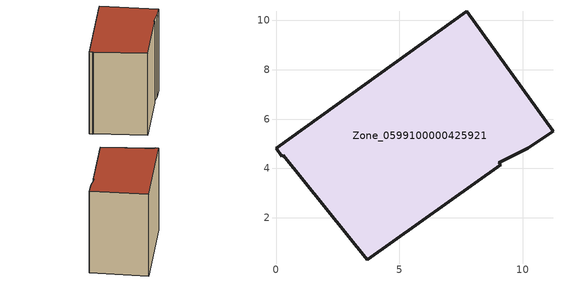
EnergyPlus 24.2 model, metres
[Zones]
Zone_0599100000425921
 floor ground (C_G): 7.74,10.37 11.23,5.51 10.21,4.83 9.04,4.24 9.1,4.15 3.7,0.3 0.3,4.54 0.23,4.49 0,4.81 z0
 wall outside (C_F): 0,4.81 0.23,4.49 0.3,4.54 3.7,0.3 9.1,4.15 9.04,4.24 10.21,4.83 11.23,5.51 7.74,10.37 0,4.81 z0:9.27
 roof outside (C_R): 3.7,0.3 9.1,4.15 9.04,4.24 10.21,4.83 11.23,5.51 7.74,10.37 0,4.81 0.23,4.49 0.3,4.54 z9.27
[BUILDING]
Pand.0599100000425921: North Axis=0; Terrain=City; Loads Convergence Tolerance Value=0.04; Temperature Convergence Tolerance Value=0.4; Solar Distribution=FullExterior; Maximum Number of Warmup Days=25; Minimum Number of Warmup Days=1
[Site:Location]
Rotterdam.The.Hague.AP_ZH_NLD Design_Conditions: Latitude=51.96; Longitude=4.45; Time Zone=1; Elevation=-4.5
[SITE:GROUNDTEMPERATURE:BUILDINGSURFACE]
18, 18, 18, 18, 18, 18, 18, 18, 18, 18, 18, 18
[MATERIAL] Thermal Absorptance=0.9; Solar Absorptance=0.7; Visible Absorptance=0.7
Name | Roughness | Thickness | Conductivity | Density | Specific Heat
G.TC.2006-2014 | MediumSmooth | 0.15 | 0.06 | 540 | 1210
F.TC.2006-2014 | Rough | 0.3 | 0.12 | 1920 | 840
R.TC.2006-2014 | MediumRough | 0.2 | 0.08 | 1500 | 1000
[CONSTRUCTION]
C_G: G.TC.2006-2014
C_F: F.TC.2006-2014
C_R: R.TC.2006-2014
[ZONE]
Zone_0599100000425921: Type=1; Multiplier=1; Ceiling Height=Autocalculate; Volume=Autocalculate; Floor Area=autocalculate; Part of Total Floor Area=Yes
[ZONEINFILTRATION:DESIGNFLOWRATE]
Infil_Zone_0599100000425921: Zone or ZoneList or Space or SpaceList=Zone_0599100000425921; Schedule=AlwaysOn; Design Flow Rate Calculation Method=Flow/Area; Flow Rate per Floor Area=0.0015; Constant Term Coefficient=1; Temperature Term Coefficient=0; Velocity Term Coefficient=0; Velocity Squared Term Coefficient=0
[HVACTEMPLATE:ZONE:IDEALLOADSAIRSYSTEM]
Zone_0599100000425921: Maximum Heating Supply Air Temperature=50; Minimum Cooling Supply Air Temperature=13; Maximum Heating Supply Air Humidity Ratio=0.0156; Minimum Cooling Supply Air Humidity Ratio=0.0077; Heating Limit=NoLimit; Cooling Limit=NoLimit; Dehumidification Control Type=ConstantSensibleHeatRatio; Cooling Sensible Heat Ratio=0.7; Dehumidification Setpoint=60; Humidification Control Type=None; Humidification Setpoint=30; Outdoor Air Method=None; Outdoor Air Flow Rate per Person=0.00944; Outdoor Air Flow Rate per Zone Floor Area=0; Outdoor Air Flow Rate per Zone=0; Demand Controlled Ventilation Type=None; Outdoor Air Economizer Type=NoEconomizer; Heat Recovery Type=None; Sensible Heat Recovery Effectiveness=0.7; Latent Heat Recovery Effectiveness=0.65
[ZONECONTROL:THERMOSTAT]
ThermostatControl_Zone_0599100000425921: Zone or ZoneList=Zone_0599100000425921; Control Type Schedule=DualSetpointControlType; Control 1=Thermostat_Zone_0599100000425921; Temperature Difference Between Cutout And Setpoint=0
[THERMOSTATSETPOINT:DUALSETPOINT]
Thermostat_Zone_0599100000425921: Heating Setpoint Temperature Schedule=HeatingSetpoint_Zone_0599100000425921; Cooling Setpoint Temperature Schedule=CoolingSetpoint_Zone_0599100000425921
[SCHEDULE:COMPACT]
HeatingSetpoint_Zone_0599100000425921: Through: 12/31, For: AllDays, Until: 24:00, 21
CoolingSetpoint_Zone_0599100000425921: Through: 12/31, For: AllDays, Until: 24:00, 24
DualSetpointControlType: Through: 12/31, For: AllDays, Until: 24:00, 4
AlwaysOn: Through: 12/31, For: AllDays, Until: 24:00, 1
